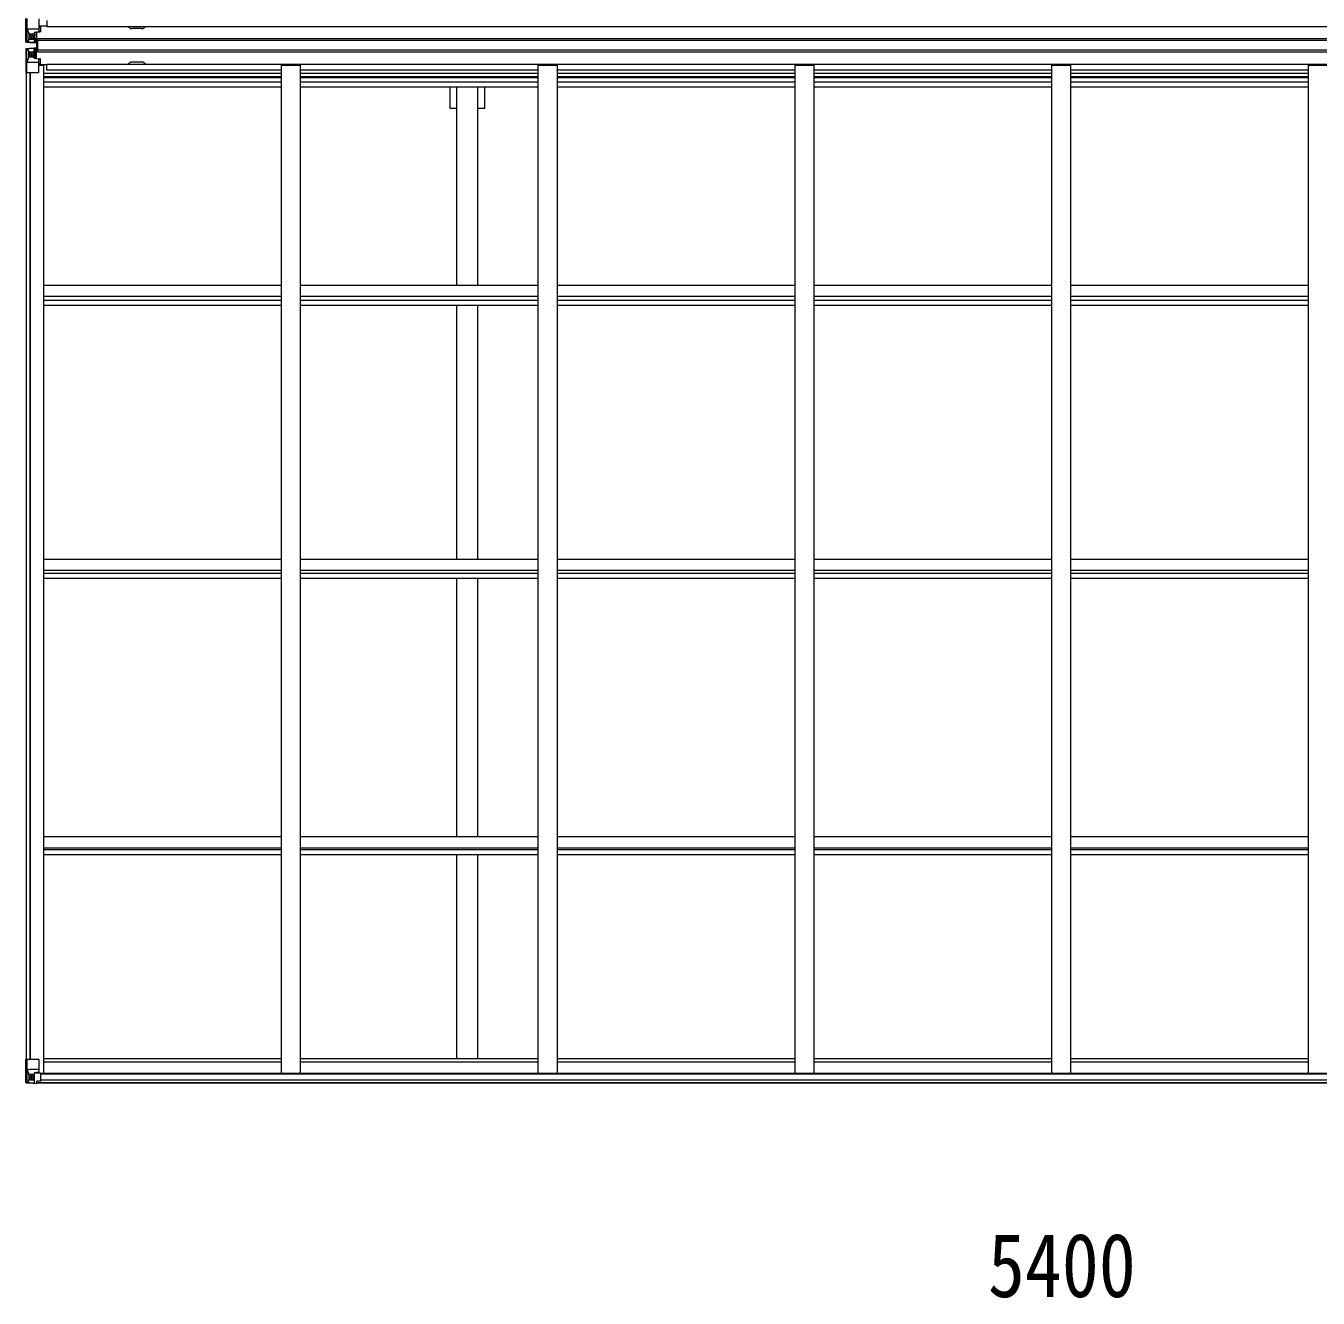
# Model space of a CAD drawing. Units: millimetres at full size; details may follow other scales. Extents: x -9783 to 9892, y -6828 to 6752.
# Drawn here: x 1173 to 4545, y -32 to 3287 of the extents above; entities that cross this region are included whole.
import ezdxf
from ezdxf.enums import TextEntityAlignment as Align

# ---------------------------------------------------------------- set-up
doc = ezdxf.new("R2010")
doc.units = ezdxf.units.MM
doc.header["$LTSCALE"] = 35
for name, color, linetype, lineweight in [('0-1_本体', 4, 'Continuous', 9), ('0-2_部品', 7, 'Continuous', 9), ('0-7_合掌部品', 3, 'Continuous', 9), ('0-A_寸法', 6, 'Continuous', 9)]:
    doc.layers.add(name, color=color, linetype=linetype, lineweight=lineweight)
doc.styles.add('ＭＳ ゴシック', font='')
doc.styles.get('ＭＳ ゴシック').set_extended_font_data('MS Gothic')

msp = doc.modelspace()

# ---------------------------------------------------------------- linework, layer by layer
at = {"layer": '0-1_本体'}
for p, q in [((1227.83, 3300.79), (1227.83, 3285.72)), ((1227.83, 3285.72), (6522.83, 3285.72)), ((1475.33, 3280.18), (1450.33, 3280.18)), ((1204.83, 3247.52), (1196.83, 3247.52)), ((1204.83, 3245.45), (1196.83, 3245.45)), ((1204.83, 3218.53), (1204.83, 3253.53)), ((6545.83, 3253.53), (1204.83, 3253.53)), ((6545.83, 3248.79), (1204.83, 3248.79)), ((1204.83, 3227.15), (1196.83, 3227.15)), ((1204.83, 3225.09), (1196.83, 3225.09)), ((6545.83, 3223.28), (1204.83, 3223.28)), ((6545.83, 3218.53), (1204.83, 3218.53)), ((1207.33, 3184.86), (1220.33, 3184.86)), ((1220.33, 554.93), (1220.33, 3184.86)), ((1227.83, 3171.81), (1227.83, 3186.88)), ((1227.83, 3186.88), (6522.83, 3186.88)), ((1840.33, 3171.81), (1227.83, 3171.81)), ((1475.33, 3192.42), (1450.33, 3192.42)), ((1840.33, 3184.86), (1890.33, 3184.86)), ((1840.33, 554.93), (1840.33, 3184.86)), ((1890.33, 554.93), (1890.33, 3184.86)), ((2510.33, 3171.81), (1890.33, 3171.81)), ((2510.33, 3184.86), (2560.33, 3184.86)), ((2510.33, 554.93), (2510.33, 3184.86)), ((2560.33, 554.93), (2560.33, 3184.86)), ((3180.33, 3171.81), (2560.33, 3171.81)), ((3180.33, 3184.86), (3230.33, 3184.86)), ((3180.33, 554.93), (3180.33, 3184.86)), ((3230.33, 554.93), (3230.33, 3184.86)), ((3850.33, 3171.81), (3230.33, 3171.81)), ((3850.33, 3184.86), (3900.33, 3184.86)), ((3850.33, 554.93), (3850.33, 3184.86)), ((3900.33, 554.93), (3900.33, 3184.86)), ((4520.33, 3171.81), (3900.33, 3171.81)), ((4520.33, 3184.86), (4570.33, 3184.86)), ((4520.33, 554.93), (4520.33, 3184.86)), ((1175.33, 591.28), (1175.33, 3166.38)), ((1184.33, 591.28), (1184.33, 3166.38)), ((1185.03, 591.28), (1185.03, 3166.38)), ((1840.33, 3162.44), (1220.33, 3162.44)), ((1220.33, 3155.37), (1840.33, 3155.37)), ((1840.33, 3151.59), (1220.33, 3151.59)), ((1840.33, 3140.24), (1220.33, 3140.24)), ((2510.33, 3162.44), (1890.33, 3162.44)), ((1890.33, 3155.37), (2510.33, 3155.37)), ((2510.33, 3151.59), (1890.33, 3151.59)), ((2510.33, 3140.24), (1890.33, 3140.24)), ((3180.33, 3162.44), (2560.33, 3162.44)), ((2560.33, 3155.37), (3180.33, 3155.37)), ((3180.33, 3151.59), (2560.33, 3151.59)), ((3180.33, 3140.24), (2560.33, 3140.24)), ((3850.33, 3162.44), (3230.33, 3162.44)), ((3230.33, 3155.37), (3850.33, 3155.37)), ((3850.33, 3151.59), (3230.33, 3151.59)), ((3850.33, 3140.24), (3230.33, 3140.24)), ((4520.33, 3162.44), (3900.33, 3162.44)), ((3900.33, 3155.37), (4520.33, 3155.37)), ((4520.33, 3151.59), (3900.33, 3151.59)), ((4520.33, 3140.24), (3900.33, 3140.24)), ((1840.33, 3127.42), (1220.33, 3127.42)), ((2510.33, 3127.42), (1890.33, 3127.42)), ((2297.83, 2609.85), (2297.83, 3127.42)), ((2352.83, 2609.85), (2352.83, 3127.42)), ((2370.53, 3071.15), (2370.53, 3127.42)), ((3180.33, 3127.42), (2560.33, 3127.42)), ((3850.33, 3127.42), (3230.33, 3127.42)), ((4520.33, 3127.42), (3900.33, 3127.42)), ((2370.53, 3071.15), (2352.83, 3071.15)), ((1840.33, 2609.85), (1220.33, 2609.85)), ((2510.33, 2609.85), (1890.33, 2609.85)), ((3180.33, 2609.85), (2560.33, 2609.85)), ((3850.33, 2609.85), (3230.33, 2609.85)), ((4520.33, 2609.85), (3900.33, 2609.85)), ((1840.33, 2580.88), (1220.33, 2580.88)), ((1840.33, 2570.73), (1220.33, 2570.73)), ((2510.33, 2580.88), (1890.33, 2580.88)), ((2510.33, 2570.73), (1890.33, 2570.73)), ((3180.33, 2580.88), (2560.33, 2580.88)), ((3180.33, 2570.73), (2560.33, 2570.73)), ((3850.33, 2580.88), (3230.33, 2580.88)), ((3850.33, 2570.73), (3230.33, 2570.73)), ((4520.33, 2580.88), (3900.33, 2580.88)), ((4520.33, 2570.73), (3900.33, 2570.73)), ((1840.33, 2557.89), (1220.33, 2557.89)), ((2510.33, 2557.89), (1890.33, 2557.89)), ((2297.83, 1895.07), (2297.83, 2557.89)), ((2352.83, 1895.07), (2352.83, 2557.89)), ((3180.33, 2557.89), (2560.33, 2557.89)), ((3850.33, 2557.89), (3230.33, 2557.89)), ((4520.33, 2557.89), (3900.33, 2557.89)), ((1840.33, 1895.07), (1220.33, 1895.07)), ((2510.33, 1895.07), (1890.33, 1895.07)), ((3180.33, 1895.07), (2560.33, 1895.07)), ((3850.33, 1895.07), (3230.33, 1895.07)), ((4520.33, 1895.07), (3900.33, 1895.07)), ((1840.33, 1865.63), (1220.33, 1865.63)), ((1840.33, 1858.48), (1220.33, 1858.48)), ((2510.33, 1865.63), (1890.33, 1865.63)), ((2510.33, 1858.48), (1890.33, 1858.48)), ((3180.33, 1865.63), (2560.33, 1865.63)), ((3180.33, 1858.48), (2560.33, 1858.48)), ((3850.33, 1865.63), (3230.33, 1865.63)), ((3850.33, 1858.48), (3230.33, 1858.48)), ((4520.33, 1865.63), (3900.33, 1865.63)), ((4520.33, 1858.48), (3900.33, 1858.48)), ((1840.33, 1845.52), (1220.33, 1845.52)), ((2510.33, 1845.52), (1890.33, 1845.52)), ((2297.83, 1171.16), (2297.83, 1845.52)), ((2352.83, 1171.16), (2352.83, 1845.52)), ((3180.33, 1845.52), (2560.33, 1845.52)), ((3850.33, 1845.52), (3230.33, 1845.52)), ((4520.33, 1845.52), (3900.33, 1845.52)), ((1840.33, 1171.16), (1220.33, 1171.16)), ((2510.33, 1171.16), (1890.33, 1171.16)), ((2473.33, 1170.16), (2473.33, 1172.34)), ((3180.33, 1171.16), (2560.33, 1171.16)), ((3850.33, 1171.16), (3230.33, 1171.16)), ((4520.33, 1171.16), (3900.33, 1171.16)), ((1840.33, 1141.4), (1220.33, 1141.4)), ((1840.33, 1137.1), (1220.33, 1137.1)), ((1840.33, 1124.09), (1220.33, 1124.09)), ((2510.33, 1141.4), (1890.33, 1141.4)), ((2510.33, 1137.1), (1890.33, 1137.1)), ((2510.33, 1124.09), (1890.33, 1124.09)), ((2297.83, 592.17), (2297.83, 1124.09)), ((2352.83, 592.17), (2352.83, 1124.09)), ((2434.36, 1124.84), (2434.36, 1123.64)), ((3180.33, 1141.4), (2560.33, 1141.4)), ((3180.33, 1137.1), (2560.33, 1137.1)), ((3180.33, 1124.09), (2560.33, 1124.09)), ((3850.33, 1141.4), (3230.33, 1141.4)), ((3850.33, 1137.1), (3230.33, 1137.1)), ((3850.33, 1124.09), (3230.33, 1124.09)), ((4520.33, 1141.4), (3900.33, 1141.4)), ((4520.33, 1137.1), (3900.33, 1137.1)), ((4520.33, 1124.09), (3900.33, 1124.09)), ((1840.33, 592.17), (1220.33, 592.17)), ((1840.33, 583.04), (1220.33, 583.04)), ((2510.33, 592.17), (1890.33, 592.17)), ((2510.33, 583.04), (1890.33, 583.04)), ((3180.33, 592.17), (2560.33, 592.17)), ((3180.33, 583.04), (2560.33, 583.04)), ((3850.33, 592.17), (3230.33, 592.17)), ((3850.33, 583.04), (3230.33, 583.04)), ((4520.33, 592.17), (3900.33, 592.17)), ((4520.33, 583.04), (3900.33, 583.04)), ((1211.29, 554.93), (6539.36, 554.93)), ((1211.83, 552.58), (6538.83, 552.58)), ((1201.83, 530.43), (6548.83, 530.43)), ((1201.83, 529.49), (6548.83, 529.49)), ((1211.83, 536.92), (6538.83, 536.92))]:
    msp.add_line(p, q, dxfattribs=at)
msp.add_lwpolyline([(2297.83, 3071.15), (2280.13, 3071.15), (2280.13, 3127.42)], dxfattribs=at)
for centre, start, end in [((1450.33, 3292.68), 213.87174, 270), ((1475.33, 3292.68), 270, 326.12826), ((1450.33, 3179.92), 90, 146.12826), ((1475.33, 3179.92), 33.87174, 90)]:
    msp.add_arc(centre, 12.5, start, end, dxfattribs=at)
at = {"layer": '0-2_部品'}
for p, q in [((1173.33, 591.28), (1206.33, 591.28)), ((1173.33, 530.57), (1173.33, 591.28)), ((1176.17, 591.28), (1176.17, 530.7)), ((1207.33, 590.28), (1207.33, 557.19)), ((1176.72, 564.4), (1183.33, 564.62)), ((1176.72, 564.4), (1180.86, 552.32)), ((1183.33, 551.09), (1180.99, 551.05)), ((1180.99, 551.05), (1180.99, 537.58)), ((1183.33, 564.62), (1207.33, 564.62)), ((1183.33, 551.09), (1183.33, 551.08)), ((1195.33, 551.08), (1183.33, 551.08)), ((1187.85, 544.72), (1187.85, 545.68)), ((1195.33, 555.07), (1201.83, 555.07)), ((1195.33, 555.07), (1195.33, 528.28)), ((1206.5, 556.93), (1196.15, 555.27)), ((1196.15, 555.27), (1196.15, 555.07)), ((1198.85, 555.07), (1206.5, 556.29)), ((1201.83, 555.07), (1210.83, 555.04)), ((1206.5, 556.29), (1206.5, 556.93)), ((1211.83, 554.13), (1211.83, 533.97)), ((1174.26, 529.62), (1174.26, 529.57)), ((1183.23, 529.19), (1175.31, 529.66)), ((1176.17, 530.63), (1176.17, 530.7)), ((1180.14, 534.07), (1177.4, 530.41)), ((1180.99, 537.58), (1183.33, 537.52)), ((1183.33, 537.53), (1195.33, 537.53)), ((1195.33, 528.4), (1183.33, 529.18)), ((1201.83, 527.89), (1201.83, 533.83)), ((1210.83, 533.26), (1201.83, 533.2))]:
    msp.add_line(p, q, dxfattribs=at)
for points in [[(1186.89, 542.8), (1185.93, 542.8), (1185.93, 543.76), (1186.89, 543.76)], [(1187.85, 545.68), (1188.81, 545.68), (1188.81, 544.72)], [(1188.81, 541.84), (1188.81, 540.88), (1187.85, 540.88), (1187.85, 541.84)], [(1189.77, 543.76), (1190.73, 543.76), (1190.73, 542.8), (1189.77, 542.8)], [(1174.26, 529.57), (1183.33, 529.02), (1201.83, 527.89)], [(1211.83, 533.97), (1211.81, 533.87), (1201.83, 533.83)]]:
    msp.add_lwpolyline(points, dxfattribs=at)
msp.add_circle((1188.33, 543.28), 5.3, dxfattribs=at)
for centre, radius, start, end in [((1206.33, 590.28), 1, 0, 90), ((1186.89, 544.72), 0.96, 270, 0), ((1186.89, 541.84), 0.96, 0, 90), ((1189.77, 544.72), 0.96, 180, 270), ((1189.77, 541.84), 0.96, 90, 180), ((1196.26, 554.34), 0.937, 96.73234, 129.06602), ((1206.39, 557.86), 0.937, 276.73234, 357.67791), ((1206.39, 557.22), 0.937, 276.73234, 357.67791), ((1174.32, 530.61), 0.999, 180.04917, 266.5576), ((1174.32, 530.58), 0.999, 180.04917, 266.5576), ((1174.33, 530.57), 1, 179.99921, 266.49983), ((1175.48, 516.97), 12.7, 84.89689, 90.75534), ((1177.45, 530.58), 1.28, 177.54105, 228.82169)]:
    msp.add_arc(centre, radius, start, end, dxfattribs=at)
for centre, major_axis, ratio, start_param, end_param in [((1177.44, 562.06), (0.85, -2.32), 0.403757, 3.0087805, 3.9744392), ((1179.59, 551.03), (0, -3), 0.468246, 1.5772882, 2.0127935), ((1210.83, 554.13), (1, -0.021), 0.906239, 0.0187047, 1.589501), ((1176.26, 529.49), (2, -0.12), 0.060933, 2.0712557, 3.1453404), ((1375.26, 517.26), (201, -12.36), 0.060933, 3.1453404, 3.145839), ((1176.46, 532.59), (-0.02, -3), 0.466854, 0.125683, 0.7596956), ((1178.12, 537.66), (0.03, -5), 0.573921, 0.7672717, 1.551125), ((1101.58, 537.53), (81.75, 0), 0.061163, 6.2824128, 6.2831853), ((1210.83, 533.97), (1, 0.012), 0.707053, 4.7036637, 6.124411)]:
    msp.add_ellipse(centre, major_axis=major_axis, ratio=ratio, start_param=start_param, end_param=end_param, dxfattribs=at)
at = {"layer": '0-7_合掌部品'}
for p, q in [((1173.33, 3245.55), (1173.33, 3306.22)), ((1176.17, 3306.22), (1176.17, 3245.64)), ((1207.33, 3305.22), (1207.33, 3272.12)), ((1176.72, 3279.34), (1183.33, 3279.55)), ((1176.72, 3279.34), (1180.86, 3267.25)), ((1183.33, 3279.55), (1207.33, 3279.55)), ((1206.5, 3271.86), (1196.15, 3270.21)), ((1196.15, 3269.58), (1206.5, 3271.23)), ((1206.5, 3271.23), (1206.5, 3271.86)), ((1206.78, 3271.31), (1210.83, 3271.34)), ((1227.83, 3286.53), (1207.33, 3286.53)), ((1211.83, 3283.22), (1207.33, 3283.22)), ((1210.83, 3273.08), (1207.33, 3273.1)), ((1210.83, 3273.08), (1211.83, 3273.07)), ((1210.83, 3271.34), (1210.83, 3273.08)), ((1211.83, 3271.35), (1210.83, 3271.34)), ((1211.83, 3286.53), (1211.83, 3271.35)), ((1173.33, 3245.51), (1173.33, 3245.55)), ((1174.26, 3244.55), (1174.26, 3244.52)), ((1174.26, 3244.51), (1174.26, 3244.51)), ((1174.26, 3244.51), (1183.33, 3243.96)), ((1183.23, 3244.13), (1175.31, 3244.6)), ((1176.17, 3245.57), (1176.17, 3245.64)), ((1180.14, 3249.01), (1177.4, 3245.34)), ((1183.33, 3266.02), (1183.33, 3266.02)), ((1183.33, 3266.02), (1195.33, 3266.02)), ((1183.33, 3252.46), (1195.33, 3252.46)), ((1195.33, 3243.34), (1183.33, 3244.12)), ((1183.33, 3243.96), (1195.33, 3243.22)), ((1185.93, 3258.7), (1185.93, 3257.74)), ((1186.89, 3258.7), (1185.93, 3258.7)), ((1185.93, 3257.74), (1186.89, 3257.74)), ((1187.85, 3260.62), (1187.85, 3259.66)), ((1188.81, 3260.62), (1187.85, 3260.62)), ((1187.85, 3256.78), (1187.85, 3255.82)), ((1187.85, 3255.82), (1188.81, 3255.82)), ((1188.81, 3259.66), (1188.81, 3260.62)), ((1188.81, 3255.82), (1188.81, 3256.78)), ((1190.73, 3258.7), (1189.77, 3258.7)), ((1189.77, 3257.74), (1190.73, 3257.74)), ((1190.73, 3257.74), (1190.73, 3258.7)), ((1194.33, 3252.46), (1195.33, 3252.46)), ((1195.33, 3269.32), (1195.33, 3243.22)), ((1196.83, 3266.02), (1195.33, 3266.02)), ((1196.83, 3252.46), (1195.33, 3252.46)), ((1196.83, 3248.93), (1195.33, 3248.93)), ((1195.33, 3244.11), (1201.83, 3243.71)), ((1196.15, 3270.21), (1196.15, 3269.58)), ((1196.83, 3244.22), (1196.83, 3269.68)), ((1200.83, 3262.42), (1196.83, 3262.42)), ((1200.83, 3254.22), (1196.83, 3254.22)), ((1197.33, 3249.29), (1196.83, 3249.29)), ((1201.83, 3244.22), (1196.83, 3244.22)), ((1196.93, 3250.59), (1200.83, 3250.59)), ((1197.33, 3250.38), (1197.32, 3250.38)), ((1197.32, 3250.38), (1197.32, 3250.22)), ((1197.32, 3250.22), (1197.33, 3250.22)), ((1204.83, 3250.32), (1197.33, 3250.38)), ((1204.83, 3250.15), (1197.33, 3250.22)), ((1197.33, 3249.29), (1204.83, 3249.29)), ((1204.83, 3248.29), (1197.33, 3248.29)), ((1200.83, 3270.32), (1200.83, 3250.36)), ((1201.83, 3244.63), (1201.83, 3245.45)), ((1201.83, 3244.22), (1201.83, 3243.71)), ((1202.33, 3244.53), (1204.83, 3244.53)), ((1202.33, 3227.53), (1202.33, 3244.53)), ((1202.33, 3243.51), (1204.83, 3243.51)), ((1202.33, 3243.28), (1204.83, 3243.28)), ((1203.83, 3227.53), (1203.83, 3244.53)), ((1204.83, 3227.53), (1204.83, 3244.53)), ((1173.33, 3226.56), (1173.33, 3226.52)), ((1173.33, 3226.52), (1173.33, 3165.85)), ((1174.26, 3227.56), (1183.33, 3228.11)), ((1174.26, 3227.56), (1174.26, 3227.56)), ((1174.26, 3227.52), (1174.26, 3227.55)), ((1183.23, 3227.94), (1175.31, 3227.47)), ((1176.17, 3226.5), (1176.17, 3226.43)), ((1176.17, 3165.85), (1176.17, 3226.43)), ((1176.72, 3192.73), (1180.86, 3204.82)), ((1180.14, 3223.06), (1177.4, 3226.73)), ((1183.33, 3228.11), (1195.33, 3228.85)), ((1195.33, 3228.73), (1183.33, 3227.95)), ((1183.33, 3219.61), (1195.33, 3219.61)), ((1183.33, 3206.05), (1183.33, 3206.05)), ((1183.33, 3206.05), (1195.33, 3206.05)), ((1185.93, 3214.33), (1186.89, 3214.33)), ((1185.93, 3213.37), (1185.93, 3214.33)), ((1186.89, 3213.37), (1185.93, 3213.37)), ((1187.85, 3216.25), (1188.81, 3216.25)), ((1187.85, 3215.29), (1187.85, 3216.25)), ((1187.85, 3211.45), (1187.85, 3212.41)), ((1188.81, 3211.45), (1187.85, 3211.45)), ((1188.81, 3216.25), (1188.81, 3215.29)), ((1188.81, 3212.41), (1188.81, 3211.45)), ((1189.77, 3214.33), (1190.73, 3214.33)), ((1190.73, 3213.37), (1189.77, 3213.37)), ((1190.73, 3214.33), (1190.73, 3213.37)), ((1194.33, 3219.61), (1195.33, 3219.61)), ((1195.33, 3202.75), (1195.33, 3228.85)), ((1195.33, 3227.96), (1201.83, 3228.36)), ((1196.83, 3223.14), (1195.33, 3223.14)), ((1196.83, 3219.61), (1195.33, 3219.61)), ((1196.83, 3206.05), (1195.33, 3206.05)), ((1196.83, 3227.85), (1196.83, 3202.38)), ((1201.83, 3227.85), (1196.83, 3227.85)), ((1197.33, 3222.78), (1196.83, 3222.78)), ((1200.83, 3217.85), (1196.83, 3217.85)), ((1200.83, 3209.65), (1196.83, 3209.65)), ((1196.93, 3221.48), (1200.83, 3221.48)), ((1197.32, 3221.85), (1197.33, 3221.85)), ((1197.32, 3221.69), (1197.32, 3221.85)), ((1197.33, 3221.69), (1197.32, 3221.69)), ((1204.83, 3223.78), (1197.33, 3223.78)), ((1197.33, 3222.78), (1204.83, 3222.78)), ((1204.83, 3221.92), (1197.33, 3221.85)), ((1204.83, 3221.75), (1197.33, 3221.69)), ((1200.83, 3201.75), (1200.83, 3221.71)), ((1201.83, 3227.85), (1201.83, 3228.36)), ((1201.83, 3227.44), (1201.83, 3226.62)), ((1202.33, 3228.78), (1204.83, 3228.78)), ((1202.33, 3228.56), (1204.83, 3228.56)), ((1202.33, 3227.53), (1204.83, 3227.53)), ((1176.72, 3192.73), (1183.33, 3192.52)), ((1183.33, 3192.52), (1207.33, 3192.52)), ((1196.15, 3201.86), (1196.15, 3202.49)), ((1196.15, 3202.49), (1206.5, 3200.84)), ((1206.5, 3200.21), (1196.15, 3201.86)), ((1206.5, 3200.84), (1206.5, 3200.21)), ((1206.78, 3200.76), (1210.83, 3200.73)), ((1207.33, 3166.85), (1207.33, 3199.95)), ((1210.83, 3198.99), (1207.33, 3198.97)), ((1211.83, 3188.85), (1207.33, 3188.85)), ((1227.83, 3185.54), (1207.33, 3185.54)), ((1211.83, 3200.72), (1210.83, 3200.73)), ((1210.83, 3200.73), (1210.83, 3198.99)), ((1210.83, 3198.99), (1211.83, 3199)), ((1211.83, 3185.54), (1211.83, 3200.72)), ((1173.33, 3165.85), (1176.17, 3165.85)), ((1176.17, 3165.85), (1206.33, 3165.85))]:
    msp.add_line(p, q, dxfattribs=at)
for points in [[(1183.33, 3266.02), (1180.99, 3265.99), (1180.99, 3252.52), (1183.33, 3252.46)], [(1201.83, 3243.71), (1201.83, 3242.82), (1195.33, 3243.22)], [(1201.83, 3244.22), (1201.83, 3244.63), (1196.83, 3244.72)], [(1204.83, 3248.26), (1197.33, 3248.26), (1197.33, 3250.22)], [(1183.33, 3206.05), (1180.99, 3206.08), (1180.99, 3219.55), (1183.33, 3219.61)], [(1201.83, 3228.36), (1201.83, 3229.25), (1195.33, 3228.85)], [(1201.83, 3227.85), (1201.83, 3227.44), (1196.83, 3227.35)], [(1204.83, 3223.81), (1197.33, 3223.81), (1197.33, 3221.85)]]:
    msp.add_lwpolyline(points, dxfattribs=at)
for centre in [(1188.33, 3258.22), (1188.33, 3213.85)]:
    msp.add_circle(centre, 5.3, dxfattribs=at)
for centre, radius, start, end in [((1206.39, 3272.8), 0.937, 276.73234, 357.67791), ((1206.39, 3272.16), 0.937, 276.73234, 357.67791), ((1174.32, 3245.55), 0.999, 180.04917, 266.5576), ((1174.32, 3245.51), 0.999, 180.04917, 266.5576), ((1174.33, 3245.51), 1, 179.99921, 266.49983), ((1175.48, 3231.9), 12.7, 84.89689, 90.75534), ((1177.45, 3245.51), 1.28, 177.54105, 228.82169), ((1186.89, 3259.66), 0.96, 270, 0), ((1186.89, 3256.78), 0.96, 0, 90), ((1189.77, 3259.66), 0.96, 180, 270), ((1189.77, 3256.78), 0.96, 90, 180), ((1196.26, 3269.28), 0.937, 96.73234, 177.67791), ((1196.26, 3268.65), 0.937, 96.73234, 177.67791), ((1197.34, 3250.89), 0.513, 178.95293, 268.11972), ((1197.33, 3250.72), 0.5, 179.95536, 269.47105), ((1197.33, 3247.79), 0.5, 89.99891, 179.99891), ((1197.33, 3247.76), 0.5, 90.00309, 180.00198), ((1174.32, 3226.56), 0.999, 93.4424, 179.95083), ((1174.32, 3226.52), 0.999, 93.4424, 179.95083), ((1174.33, 3226.56), 1, 93.50017, 180.00079), ((1175.48, 3240.17), 12.7, 269.24466, 275.10311), ((1177.45, 3226.56), 1.28, 131.17831, 182.45895), ((1186.89, 3215.29), 0.96, 270, 0), ((1186.89, 3212.41), 0.96, 0, 90), ((1189.77, 3215.29), 0.96, 180, 270), ((1189.77, 3212.41), 0.96, 90, 180), ((1197.33, 3224.31), 0.5, 179.99802, 269.99691), ((1197.33, 3224.28), 0.5, 180.00109, 270.00109), ((1197.33, 3221.35), 0.5, 90.52895, 180.04464), ((1197.34, 3221.18), 0.513, 91.88028, 181.04707), ((1196.26, 3203.42), 0.937, 182.32209, 263.26766), ((1196.26, 3202.79), 0.937, 182.32209, 263.26766), ((1206.39, 3199.91), 0.937, 2.32209, 83.26766), ((1206.39, 3199.27), 0.937, 2.32209, 83.26766), ((1206.33, 3166.85), 1, 270, 0)]:
    msp.add_arc(centre, radius, start, end, dxfattribs=at)
for centre, major_axis, ratio, start_param, end_param in [((1177.44, 3276.99), (0.85, -2.32), 0.403757, 3.0087805, 3.9744392), ((1176.26, 3244.43), (2, -0.12), 0.060933, 2.0712557, 3.1453404), ((1375.26, 3232.2), (201, -12.36), 0.060933, 3.1453404, 3.145839), ((1176.46, 3247.53), (-0.02, -3), 0.466854, 0.125683, 0.7596956), ((1178.12, 3252.6), (0.03, -5), 0.573921, 0.7672717, 1.551125), ((1179.59, 3265.97), (0, -3), 0.468246, 1.5772882, 2.0127935), ((1101.58, 3252.46), (81.75, 0), 0.061163, 6.2824128, 6.2831853), ((1375.26, 3239.87), (201, 12.36), 0.060933, 3.1373463, 3.1378449), ((1176.26, 3227.64), (2, 0.12), 0.060933, 3.1378449, 4.2119296), ((1176.46, 3224.54), (-0.02, 3), 0.466854, 5.5234897, 6.1575023), ((1178.12, 3219.47), (0.03, 5), 0.573921, 4.7320603, 5.5159136), ((1179.59, 3206.1), (0, 3), 0.468246, 4.2703918, 4.7058971), ((1101.58, 3219.61), (81.75, 0), 0.061163, 0, 0.0007725), ((1177.44, 3195.08), (0.85, 2.32), 0.403757, 2.3087461, 3.2744049)]:
    msp.add_ellipse(centre, major_axis=major_axis, ratio=ratio, start_param=start_param, end_param=end_param, dxfattribs=at)

# ---------------------------------------------------------------- texts
at = {"layer": '0-A_寸法', "color": 7, "style": 'ＭＳ ゴシック', "width": 0.85}
msp.add_text('5400', height=166.8, dxfattribs=at).set_placement((3683.67, -79.81), align=Align.BOTTOM_LEFT)

doc.saveas('drawing.dxf')
